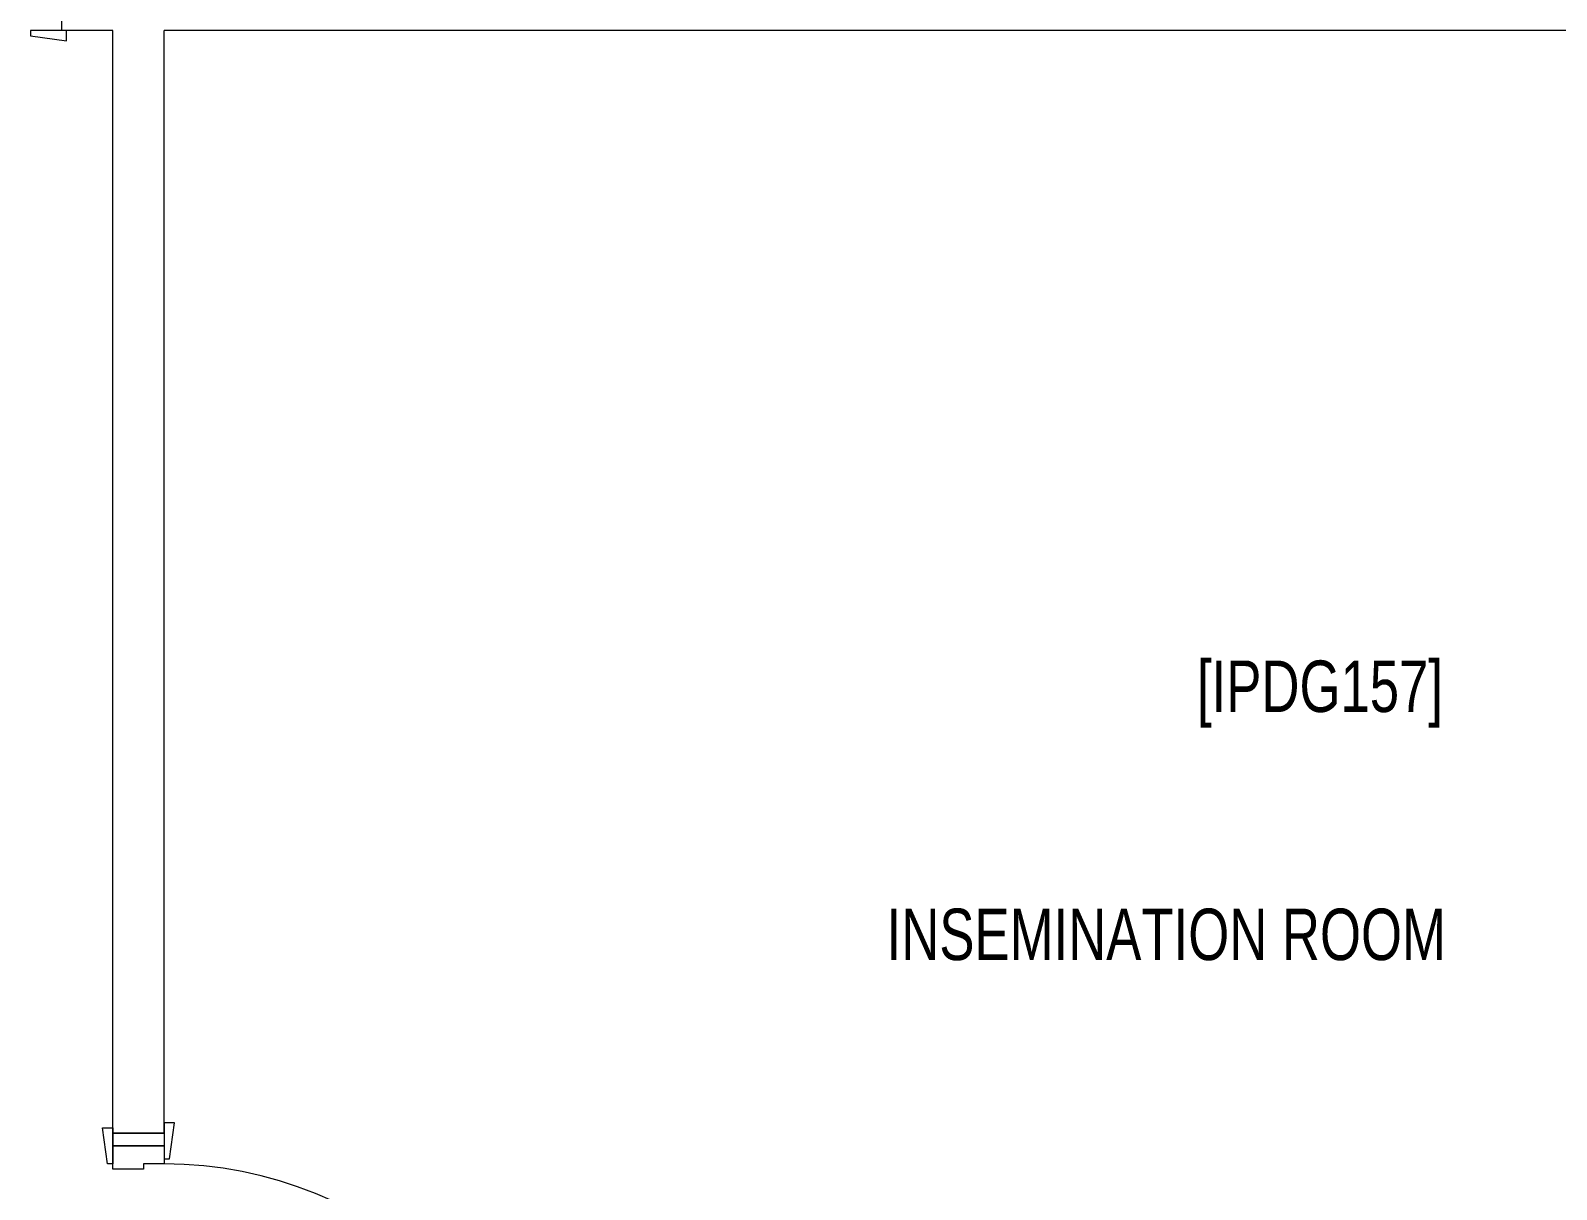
# Model space of a CAD drawing. Header units: metres. Extents: x -18745 to 220762, y -1579758 to -1356048.
# Drawn here: x 169341 to 172309, y -1417532 to -1415279 of the extents above; entities that cross this region are included whole.
import ezdxf

# ---------------------------------------------------------------- set-up
doc = ezdxf.new("R2010")
doc.units = ezdxf.units.M
doc.layers.get('0').update_dxf_attribs({"lineweight": 0})
for name, color, linetype, lineweight in [('A-100 - Copy$0$72_EGR_BASE_TEXT', 8, 'Continuous', 0), ('A-100 - Copy$0$Walls', 8, 'Continuous', 0), ('A-100 - Copy$0$Wooden Joinery', 8, 'Continuous', 0)]:
    doc.layers.add(name, color=color, linetype=linetype, lineweight=lineweight)
doc.styles.add('A-100 - Copy$0$X3G_ENTITY_2587EA', font='swisscl.ttf', dxfattribs={"height": 200})

# ---------------------------------------------------------------- blocks, each defined once
blk = doc.blocks.new('A-100 - Copy')
at = {"layer": 'A-100 - Copy$0$Walls'}
for p, q in [((169401.2, -1415179.2, 0), (169401.2, -1415279.2, 0)), ((169501.2, -1415279.2, 0), (169401.2, -1415279.2, 0)), ((169501.2, -1417422.7, 0), (169501.2, -1415279.2, 0)), ((169601.2, -1417422.7, 0), (169601.2, -1415279.2, 0)), ((175033.3, -1415279.2, 0), (169601.2, -1415279.2, 0)), ((169601.2, -1417422.7, 0), (169501.2, -1417422.7, 0))]:
    blk.add_line(p, q, dxfattribs=at)
at = {"layer": 'A-100 - Copy$0$Wooden Joinery', "elevation": 0}
for points in [[(169341.2, -1415279.2), (169341.2, -1415289.2), (169411.2, -1415299.2), (169411.2, -1415279.2)], [(169601.2, -1417472.7), (169611.2, -1417472.7), (169621.2, -1417402.7), (169601.2, -1417402.7)], [(169501.2, -1417482.7), (169491.2, -1417482.7), (169481.2, -1417412.7), (169501.2, -1417412.7)]]:
    blk.add_lwpolyline(points, close=True, dxfattribs=at)
for points in [[(169601.2, -1417447.7), (169501.2, -1417447.7), (169501.2, -1417422.7), (169601.2, -1417422.7), (169601.2, -1417447.7)], [(169601.2, -1417447.7), (169601.2, -1417482.7), (169561.2, -1417482.7), (169561.2, -1417492.7), (169501.2, -1417492.7), (169501.2, -1417447.7), (169601.2, -1417447.7)]]:
    blk.add_lwpolyline(points, dxfattribs=at)
at = {"layer": 'A-100 - Copy$0$Wooden Joinery'}
blk.add_arc((169601.2, -1418262.7, 0), 780, 2.9397, 90, dxfattribs=at)
at = {"layer": 'A-100 - Copy$0$72_EGR_BASE_TEXT', "char_height": 100, "attachment_point": 2, "style": 'A-100 - Copy$0$X3G_ENTITY_2587EA'}
for s, insert in [('[IPDG157]', (171849, -1416504)), ('INSEMINATION ROOM', (171550, -1416986.3))]:
    blk.add_mtext(s, dxfattribs=dict(at, insert=insert))

msp = doc.modelspace()

# ---------------------------------------------------------------- block references
msp.add_blockref('A-100 - Copy', (0, 0))

doc.saveas('drawing.dxf')
